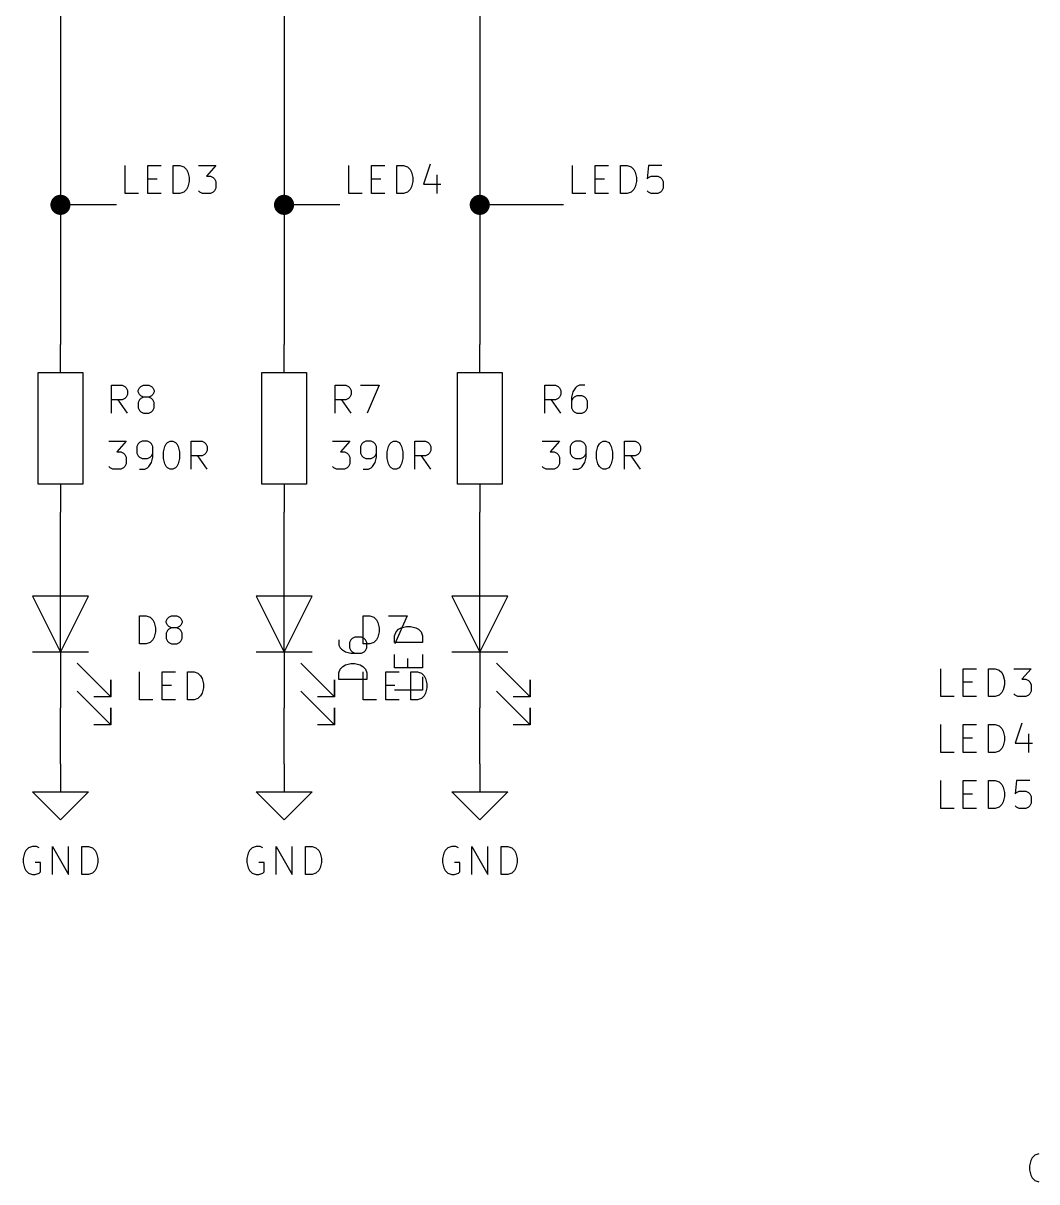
# Model space of a CAD drawing. Extents: x 0.4 to 11.3, y -7.9 to -0.4.
# Drawn here: x 5.883 to 7.696, y -4.698 to -2.625 of the extents above; entities that cross this region are included whole.
import ezdxf

# ---------------------------------------------------------------- set-up
doc = ezdxf.new("R2010")
doc.units = 0
doc.header["$MEASUREMENT"] = 0
for name, color, linetype in [('CYAN2', 4, 'CONTINUOUS'), ('GRAY1', 251, 'CONTINUOUS'), ('GREEN3', 91, 'CONTINUOUS'), ('RED2', 1, 'CONTINUOUS')]:
    doc.layers.add(name, color=color, linetype=linetype)

msp = doc.modelspace()

# ---------------------------------------------------------------- linework, layer by layer
at = {"layer": 'CYAN2', "linetype": 'CONTINUOUS'}
for p, q in [((6.0413, -3.3228), (6.0413, -3.2728)), ((6.0413, -3.2728), (6.0603, -3.2728)), ((6.0603, -3.2728), (6.0651, -3.2752)), ((6.0937, -3.2752), (6.0984, -3.2728)), ((6.0984, -3.2728), (6.1079, -3.2728)), ((6.1079, -3.2728), (6.1127, -3.2752)), ((6.4413, -3.3228), (6.4413, -3.2728)), ((6.4413, -3.2728), (6.4603, -3.2728)), ((6.4603, -3.2728), (6.4651, -3.2752)), ((6.4865, -3.2728), (6.5199, -3.2728)), ((6.5199, -3.2728), (6.4984, -3.3228)), ((6.8163, -3.3228), (6.8163, -3.2728)), ((6.8163, -3.2728), (6.8353, -3.2728)), ((6.8353, -3.2728), (6.8401, -3.2752)), ((6.8782, -3.2728), (6.8734, -3.2752)), ((6.8877, -3.2728), (6.8782, -3.2728)), ((6.0651, -3.2752), (6.0675, -3.2776)), ((6.0675, -3.2942), (6.0651, -3.2966)), ((6.0675, -3.2776), (6.0699, -3.2823)), ((6.0699, -3.2895), (6.0675, -3.2942)), ((6.0699, -3.2823), (6.0699, -3.2895)), ((6.0889, -3.2823), (6.0913, -3.2776)), ((6.0889, -3.2847), (6.0889, -3.2823)), ((6.0913, -3.2895), (6.0889, -3.2847)), ((6.0913, -3.2776), (6.0937, -3.2752)), ((6.0937, -3.2919), (6.0913, -3.2895)), ((6.0984, -3.2942), (6.0937, -3.2919)), ((6.0984, -3.2942), (6.0937, -3.2966)), ((6.1079, -3.2942), (6.0984, -3.2942)), ((6.1127, -3.2919), (6.1079, -3.2942)), ((6.1127, -3.2966), (6.1079, -3.2942)), ((6.1127, -3.2752), (6.1151, -3.2776)), ((6.1151, -3.2895), (6.1127, -3.2919)), ((6.1151, -3.2776), (6.1175, -3.2823)), ((6.1175, -3.2847), (6.1151, -3.2895)), ((6.1175, -3.2823), (6.1175, -3.2847)), ((6.4651, -3.2752), (6.4675, -3.2776)), ((6.4675, -3.2942), (6.4651, -3.2966)), ((6.4675, -3.2776), (6.4699, -3.2823)), ((6.4699, -3.2895), (6.4675, -3.2942)), ((6.4699, -3.2823), (6.4699, -3.2895)), ((6.8401, -3.2752), (6.8425, -3.2776)), ((6.8425, -3.2942), (6.8401, -3.2966)), ((6.8425, -3.2776), (6.8449, -3.2823)), ((6.8449, -3.2895), (6.8425, -3.2942)), ((6.8449, -3.2823), (6.8449, -3.2895)), ((6.8663, -3.2847), (6.8639, -3.2942)), ((6.8639, -3.2942), (6.8639, -3.3133)), ((6.871, -3.2776), (6.8663, -3.2847)), ((6.8687, -3.2942), (6.8663, -3.2966)), ((6.8734, -3.2919), (6.8687, -3.2942)), ((6.8734, -3.2752), (6.871, -3.2776)), ((6.8829, -3.2919), (6.8734, -3.2919)), ((6.8877, -3.2942), (6.8829, -3.2919)), ((6.8901, -3.2966), (6.8877, -3.2942)), ((6.0603, -3.299), (6.0413, -3.299)), ((6.0699, -3.3228), (6.0532, -3.299)), ((6.0651, -3.2966), (6.0603, -3.299)), ((6.0913, -3.299), (6.0889, -3.3038)), ((6.0889, -3.3038), (6.0889, -3.3133)), ((6.0889, -3.3133), (6.0913, -3.318)), ((6.0937, -3.2966), (6.0913, -3.299)), ((6.1151, -3.299), (6.1127, -3.2966)), ((6.1175, -3.3038), (6.1151, -3.299)), ((6.1151, -3.318), (6.1175, -3.3133)), ((6.1175, -3.3133), (6.1175, -3.3038)), ((6.4603, -3.299), (6.4413, -3.299)), ((6.4699, -3.3228), (6.4532, -3.299)), ((6.4651, -3.2966), (6.4603, -3.299)), ((6.8353, -3.299), (6.8163, -3.299)), ((6.8449, -3.3228), (6.8282, -3.299)), ((6.8401, -3.2966), (6.8353, -3.299)), ((6.8663, -3.2966), (6.8639, -3.3014)), ((6.8639, -3.3133), (6.8663, -3.318)), ((6.8925, -3.3014), (6.8901, -3.2966)), ((6.8901, -3.318), (6.8925, -3.3133)), ((6.8925, -3.3133), (6.8925, -3.3014)), ((6.0913, -3.318), (6.0937, -3.3204)), ((6.0937, -3.3204), (6.0984, -3.3228)), ((6.0984, -3.3228), (6.1079, -3.3228)), ((6.1079, -3.3228), (6.1127, -3.3204)), ((6.1127, -3.3204), (6.1151, -3.318)), ((6.8663, -3.318), (6.8687, -3.3204)), ((6.8687, -3.3204), (6.8734, -3.3228)), ((6.8734, -3.3228), (6.8829, -3.3228)), ((6.8829, -3.3228), (6.8877, -3.3204)), ((6.8877, -3.3204), (6.8901, -3.318)), ((6.0365, -3.3728), (6.0675, -3.3728)), ((6.0675, -3.3728), (6.0508, -3.3919)), ((6.0889, -3.3776), (6.0865, -3.3823)), ((6.0913, -3.3752), (6.0889, -3.3776)), ((6.096, -3.3728), (6.0913, -3.3752)), ((6.1056, -3.3728), (6.096, -3.3728)), ((6.1103, -3.3752), (6.1056, -3.3728)), ((6.1127, -3.3776), (6.1103, -3.3752)), ((6.1151, -3.3823), (6.1127, -3.3776)), ((6.1365, -3.3823), (6.1389, -3.3776)), ((6.1389, -3.3776), (6.1413, -3.3752)), ((6.1413, -3.3752), (6.146, -3.3728)), ((6.146, -3.3728), (6.1508, -3.3728)), ((6.1508, -3.3728), (6.1556, -3.3752)), ((6.1556, -3.3752), (6.1579, -3.3776)), ((6.1579, -3.3776), (6.1603, -3.3823)), ((6.1841, -3.4228), (6.1841, -3.3728)), ((6.1841, -3.3728), (6.2032, -3.3728)), ((6.2032, -3.3728), (6.2079, -3.3752)), ((6.2079, -3.3752), (6.2103, -3.3776)), ((6.2103, -3.3776), (6.2127, -3.3823)), ((6.4365, -3.3728), (6.4675, -3.3728)), ((6.4675, -3.3728), (6.4508, -3.3919)), ((6.4889, -3.3776), (6.4865, -3.3823)), ((6.4913, -3.3752), (6.4889, -3.3776)), ((6.496, -3.3728), (6.4913, -3.3752)), ((6.5056, -3.3728), (6.496, -3.3728)), ((6.5103, -3.3752), (6.5056, -3.3728)), ((6.5127, -3.3776), (6.5103, -3.3752)), ((6.5151, -3.3823), (6.5127, -3.3776)), ((6.5365, -3.3823), (6.5389, -3.3776)), ((6.5389, -3.3776), (6.5413, -3.3752)), ((6.5413, -3.3752), (6.546, -3.3728)), ((6.546, -3.3728), (6.5508, -3.3728)), ((6.5508, -3.3728), (6.5556, -3.3752)), ((6.5556, -3.3752), (6.5579, -3.3776)), ((6.5579, -3.3776), (6.5603, -3.3823)), ((6.5841, -3.4228), (6.5841, -3.3728)), ((6.5841, -3.3728), (6.6032, -3.3728)), ((6.6032, -3.3728), (6.6079, -3.3752)), ((6.6079, -3.3752), (6.6103, -3.3776)), ((6.6103, -3.3776), (6.6127, -3.3823)), ((6.8115, -3.3728), (6.8425, -3.3728)), ((6.8425, -3.3728), (6.8258, -3.3919)), ((6.8639, -3.3776), (6.8615, -3.3823)), ((6.8663, -3.3752), (6.8639, -3.3776)), ((6.871, -3.3728), (6.8663, -3.3752)), ((6.8806, -3.3728), (6.871, -3.3728)), ((6.8853, -3.3752), (6.8806, -3.3728)), ((6.8877, -3.3776), (6.8853, -3.3752)), ((6.8901, -3.3823), (6.8877, -3.3776)), ((6.9115, -3.3823), (6.9139, -3.3776)), ((6.9139, -3.3776), (6.9163, -3.3752)), ((6.9163, -3.3752), (6.921, -3.3728)), ((6.921, -3.3728), (6.9258, -3.3728)), ((6.9258, -3.3728), (6.9306, -3.3752)), ((6.9306, -3.3752), (6.9329, -3.3776)), ((6.9329, -3.3776), (6.9353, -3.3823)), ((6.9591, -3.4228), (6.9591, -3.3728)), ((6.9591, -3.3728), (6.9782, -3.3728)), ((6.9782, -3.3728), (6.9829, -3.3752)), ((6.9829, -3.3752), (6.9853, -3.3776)), ((6.9853, -3.3776), (6.9877, -3.3823)), ((6.0508, -3.3919), (6.0579, -3.3919)), ((6.0579, -3.3919), (6.0627, -3.3942)), ((6.0627, -3.3942), (6.0651, -3.3966)), ((6.0651, -3.3966), (6.0675, -3.4014)), ((6.0865, -3.3823), (6.0865, -3.3942)), ((6.0865, -3.3942), (6.0889, -3.399)), ((6.0889, -3.399), (6.0913, -3.4014)), ((6.1103, -3.4014), (6.1127, -3.399)), ((6.1127, -3.399), (6.1151, -3.3942)), ((6.1151, -3.4014), (6.1151, -3.3823)), ((6.1341, -3.3919), (6.1365, -3.3823)), ((6.1341, -3.4038), (6.1341, -3.3919)), ((6.1603, -3.3823), (6.1627, -3.3919)), ((6.1627, -3.3919), (6.1627, -3.4038)), ((6.2032, -3.399), (6.1841, -3.399)), ((6.2127, -3.4228), (6.196, -3.399)), ((6.2079, -3.3966), (6.2032, -3.399)), ((6.2103, -3.3942), (6.2079, -3.3966)), ((6.2127, -3.3895), (6.2103, -3.3942)), ((6.2127, -3.3823), (6.2127, -3.3895)), ((6.4508, -3.3919), (6.4579, -3.3919)), ((6.4579, -3.3919), (6.4627, -3.3942)), ((6.4627, -3.3942), (6.4651, -3.3966)), ((6.4651, -3.3966), (6.4675, -3.4014)), ((6.4865, -3.3823), (6.4865, -3.3942)), ((6.4865, -3.3942), (6.4889, -3.399)), ((6.4889, -3.399), (6.4913, -3.4014)), ((6.5103, -3.4014), (6.5127, -3.399)), ((6.5127, -3.399), (6.5151, -3.3942)), ((6.5151, -3.4014), (6.5151, -3.3823)), ((6.5341, -3.3919), (6.5365, -3.3823)), ((6.5341, -3.4038), (6.5341, -3.3919)), ((6.5603, -3.3823), (6.5627, -3.3919)), ((6.5627, -3.3919), (6.5627, -3.4038)), ((6.6032, -3.399), (6.5841, -3.399)), ((6.6127, -3.4228), (6.596, -3.399)), ((6.6079, -3.3966), (6.6032, -3.399)), ((6.6103, -3.3942), (6.6079, -3.3966)), ((6.6127, -3.3895), (6.6103, -3.3942)), ((6.6127, -3.3823), (6.6127, -3.3895)), ((6.8258, -3.3919), (6.8329, -3.3919)), ((6.8329, -3.3919), (6.8377, -3.3942)), ((6.8377, -3.3942), (6.8401, -3.3966)), ((6.8401, -3.3966), (6.8425, -3.4014)), ((6.8615, -3.3823), (6.8615, -3.3942)), ((6.8615, -3.3942), (6.8639, -3.399)), ((6.8639, -3.399), (6.8663, -3.4014)), ((6.8853, -3.4014), (6.8877, -3.399)), ((6.8877, -3.399), (6.8901, -3.3942)), ((6.8901, -3.4014), (6.8901, -3.3823)), ((6.9091, -3.3919), (6.9115, -3.3823)), ((6.9091, -3.4038), (6.9091, -3.3919)), ((6.9353, -3.3823), (6.9377, -3.3919)), ((6.9377, -3.3919), (6.9377, -3.4038)), ((6.9782, -3.399), (6.9591, -3.399)), ((6.9877, -3.4228), (6.971, -3.399)), ((6.9829, -3.3966), (6.9782, -3.399)), ((6.9853, -3.3942), (6.9829, -3.3966)), ((6.9877, -3.3895), (6.9853, -3.3942)), ((6.9877, -3.3823), (6.9877, -3.3895)), ((6.0389, -3.4204), (6.0365, -3.418)), ((6.0651, -3.418), (6.0627, -3.4204)), ((6.0675, -3.4133), (6.0651, -3.418)), ((6.0675, -3.4014), (6.0675, -3.4133)), ((6.0913, -3.4014), (6.096, -3.4038)), ((6.096, -3.4038), (6.1056, -3.4038)), ((6.1056, -3.4038), (6.1103, -3.4014)), ((6.1056, -3.4204), (6.1079, -3.418)), ((6.1079, -3.418), (6.1127, -3.4109)), ((6.1127, -3.4109), (6.1151, -3.4014)), ((6.1365, -3.4133), (6.1341, -3.4038)), ((6.1389, -3.418), (6.1365, -3.4133)), ((6.1413, -3.4204), (6.1389, -3.418)), ((6.1579, -3.418), (6.1556, -3.4204)), ((6.1603, -3.4133), (6.1579, -3.418)), ((6.1627, -3.4038), (6.1603, -3.4133)), ((6.4389, -3.4204), (6.4365, -3.418)), ((6.4651, -3.418), (6.4627, -3.4204)), ((6.4675, -3.4133), (6.4651, -3.418)), ((6.4675, -3.4014), (6.4675, -3.4133)), ((6.4913, -3.4014), (6.496, -3.4038)), ((6.496, -3.4038), (6.5056, -3.4038)), ((6.5056, -3.4038), (6.5103, -3.4014)), ((6.5056, -3.4204), (6.5079, -3.418)), ((6.5079, -3.418), (6.5127, -3.4109)), ((6.5127, -3.4109), (6.5151, -3.4014)), ((6.5365, -3.4133), (6.5341, -3.4038)), ((6.5389, -3.418), (6.5365, -3.4133)), ((6.5413, -3.4204), (6.5389, -3.418)), ((6.5579, -3.418), (6.5556, -3.4204)), ((6.5603, -3.4133), (6.5579, -3.418)), ((6.5627, -3.4038), (6.5603, -3.4133)), ((6.8139, -3.4204), (6.8115, -3.418)), ((6.8401, -3.418), (6.8377, -3.4204)), ((6.8425, -3.4133), (6.8401, -3.418)), ((6.8425, -3.4014), (6.8425, -3.4133)), ((6.8663, -3.4014), (6.871, -3.4038)), ((6.871, -3.4038), (6.8806, -3.4038)), ((6.8806, -3.4038), (6.8853, -3.4014)), ((6.8806, -3.4204), (6.8829, -3.418)), ((6.8829, -3.418), (6.8877, -3.4109)), ((6.8877, -3.4109), (6.8901, -3.4014)), ((6.9115, -3.4133), (6.9091, -3.4038)), ((6.9139, -3.418), (6.9115, -3.4133)), ((6.9163, -3.4204), (6.9139, -3.418)), ((6.9329, -3.418), (6.9306, -3.4204)), ((6.9353, -3.4133), (6.9329, -3.418)), ((6.9377, -3.4038), (6.9353, -3.4133)), ((6.0437, -3.4228), (6.0389, -3.4204)), ((6.0579, -3.4228), (6.0437, -3.4228)), ((6.0627, -3.4204), (6.0579, -3.4228)), ((6.0913, -3.4228), (6.1008, -3.4228)), ((6.1008, -3.4228), (6.1056, -3.4204)), ((6.146, -3.4228), (6.1413, -3.4204)), ((6.1508, -3.4228), (6.146, -3.4228)), ((6.1556, -3.4204), (6.1508, -3.4228)), ((6.4437, -3.4228), (6.4389, -3.4204)), ((6.4579, -3.4228), (6.4437, -3.4228)), ((6.4627, -3.4204), (6.4579, -3.4228)), ((6.4913, -3.4228), (6.5008, -3.4228)), ((6.5008, -3.4228), (6.5056, -3.4204)), ((6.546, -3.4228), (6.5413, -3.4204)), ((6.5508, -3.4228), (6.546, -3.4228)), ((6.5556, -3.4204), (6.5508, -3.4228)), ((6.8187, -3.4228), (6.8139, -3.4204)), ((6.8329, -3.4228), (6.8187, -3.4228)), ((6.8377, -3.4204), (6.8329, -3.4228)), ((6.8663, -3.4228), (6.8758, -3.4228)), ((6.8758, -3.4228), (6.8806, -3.4204)), ((6.921, -3.4228), (6.9163, -3.4204)), ((6.9258, -3.4228), (6.921, -3.4228)), ((6.9306, -3.4204), (6.9258, -3.4228)), ((6.0913, -3.7353), (6.0913, -3.6853)), ((6.0913, -3.6853), (6.1032, -3.6853)), ((6.1032, -3.6853), (6.1103, -3.6877)), ((6.1103, -3.6877), (6.1151, -3.6924)), ((6.1413, -3.6901), (6.1437, -3.6877)), ((6.1437, -3.6877), (6.1484, -3.6853)), ((6.1484, -3.6853), (6.1579, -3.6853)), ((6.1579, -3.6853), (6.1627, -3.6877)), ((6.1627, -3.6877), (6.1651, -3.6901)), ((6.4913, -3.7353), (6.4913, -3.6853)), ((6.4913, -3.6853), (6.5032, -3.6853)), ((6.4913, -3.7353), (6.4913, -3.6853)), ((6.4913, -3.6853), (6.5032, -3.6853)), ((6.5032, -3.6853), (6.5103, -3.6877)), ((6.5032, -3.6853), (6.5103, -3.6877)), ((6.5103, -3.6877), (6.5151, -3.6924)), ((6.5103, -3.6877), (6.5151, -3.6924)), ((6.5365, -3.6853), (6.5699, -3.6853)), ((6.5365, -3.6853), (6.5699, -3.6853)), ((6.5699, -3.6853), (6.5484, -3.7353)), ((6.5699, -3.6853), (6.5484, -3.7353)), ((6.1151, -3.6924), (6.1175, -3.6972)), ((6.1175, -3.6972), (6.1199, -3.7067)), ((6.1199, -3.7067), (6.1199, -3.7139)), ((6.1389, -3.6948), (6.1413, -3.6901)), ((6.1389, -3.6972), (6.1389, -3.6948)), ((6.1413, -3.702), (6.1389, -3.6972)), ((6.1437, -3.7043), (6.1413, -3.702)), ((6.1437, -3.7091), (6.1413, -3.7115)), ((6.1484, -3.7067), (6.1437, -3.7043)), ((6.1484, -3.7067), (6.1437, -3.7091)), ((6.1579, -3.7067), (6.1484, -3.7067)), ((6.1627, -3.7043), (6.1579, -3.7067)), ((6.1627, -3.7091), (6.1579, -3.7067)), ((6.1651, -3.702), (6.1627, -3.7043)), ((6.1651, -3.7115), (6.1627, -3.7091)), ((6.1651, -3.6901), (6.1675, -3.6948)), ((6.1675, -3.6972), (6.1651, -3.702)), ((6.1675, -3.6948), (6.1675, -3.6972)), ((6.5151, -3.6924), (6.5175, -3.6972)), ((6.5151, -3.6924), (6.5175, -3.6972)), ((6.5175, -3.6972), (6.5199, -3.7067)), ((6.5175, -3.6972), (6.5199, -3.7067)), ((6.5199, -3.7067), (6.5199, -3.7139)), ((6.5199, -3.7067), (6.5199, -3.7139)), ((6.5502, -3.7137), (6.5549, -3.7089)), ((6.5502, -3.7137), (6.5549, -3.7089)), ((6.5549, -3.7089), (6.5597, -3.7065)), ((6.5549, -3.7089), (6.5597, -3.7065)), ((6.5597, -3.7065), (6.5692, -3.7042)), ((6.5597, -3.7065), (6.5692, -3.7042)), ((6.5692, -3.7042), (6.5764, -3.7042)), ((6.5692, -3.7042), (6.5764, -3.7042)), ((6.5764, -3.7042), (6.5859, -3.7065)), ((6.5764, -3.7042), (6.5859, -3.7065)), ((6.5859, -3.7065), (6.5907, -3.7089)), ((6.5859, -3.7065), (6.5907, -3.7089)), ((6.5907, -3.7089), (6.5954, -3.7137)), ((6.5907, -3.7089), (6.5954, -3.7137)), ((6.1151, -3.7282), (6.1103, -3.7329)), ((6.1175, -3.7234), (6.1151, -3.7282)), ((6.1199, -3.7139), (6.1175, -3.7234)), ((6.1413, -3.7115), (6.1389, -3.7163)), ((6.1389, -3.7163), (6.1389, -3.7258)), ((6.1389, -3.7258), (6.1413, -3.7305)), ((6.1413, -3.7305), (6.1437, -3.7329)), ((6.1627, -3.7329), (6.1651, -3.7305)), ((6.1675, -3.7163), (6.1651, -3.7115)), ((6.1651, -3.7305), (6.1675, -3.7258)), ((6.1675, -3.7258), (6.1675, -3.7163)), ((6.4478, -3.728), (6.4478, -3.7375)), ((6.4478, -3.728), (6.4478, -3.7375)), ((6.4692, -3.728), (6.4669, -3.7327)), ((6.4692, -3.728), (6.4669, -3.7327)), ((6.4716, -3.7256), (6.4692, -3.728)), ((6.4716, -3.7256), (6.4692, -3.728)), ((6.4764, -3.7232), (6.4716, -3.7256)), ((6.4764, -3.7232), (6.4716, -3.7256)), ((6.4883, -3.7232), (6.4764, -3.7232)), ((6.4883, -3.7232), (6.4764, -3.7232)), ((6.493, -3.7256), (6.4883, -3.7232)), ((6.493, -3.7256), (6.4883, -3.7232)), ((6.4954, -3.728), (6.493, -3.7256)), ((6.4954, -3.728), (6.493, -3.7256)), ((6.4978, -3.7327), (6.4954, -3.728)), ((6.4978, -3.7327), (6.4954, -3.728)), ((6.5151, -3.7282), (6.5103, -3.7329)), ((6.5151, -3.7282), (6.5103, -3.7329)), ((6.5175, -3.7234), (6.5151, -3.7282)), ((6.5175, -3.7234), (6.5151, -3.7282)), ((6.5199, -3.7139), (6.5175, -3.7234)), ((6.5199, -3.7139), (6.5175, -3.7234)), ((6.5478, -3.7208), (6.5502, -3.7137)), ((6.5478, -3.7208), (6.5502, -3.7137)), ((6.5478, -3.7327), (6.5478, -3.7208)), ((6.5478, -3.7327), (6.5478, -3.7208)), ((6.5954, -3.7137), (6.5978, -3.7208)), ((6.5954, -3.7137), (6.5978, -3.7208)), ((6.5978, -3.7208), (6.5978, -3.7327)), ((6.5978, -3.7208), (6.5978, -3.7327)), ((6.1032, -3.7353), (6.0913, -3.7353)), ((6.1103, -3.7329), (6.1032, -3.7353)), ((6.1437, -3.7329), (6.1484, -3.7353)), ((6.1484, -3.7353), (6.1579, -3.7353)), ((6.1579, -3.7353), (6.1627, -3.7329)), ((6.4478, -3.7375), (6.4502, -3.7423)), ((6.4478, -3.7375), (6.4502, -3.7423)), ((6.4502, -3.7423), (6.4526, -3.7446)), ((6.4502, -3.7423), (6.4526, -3.7446)), ((6.4526, -3.7446), (6.4597, -3.7494)), ((6.4526, -3.7446), (6.4597, -3.7494)), ((6.4597, -3.7494), (6.4692, -3.7518)), ((6.4597, -3.7494), (6.4692, -3.7518)), ((6.4669, -3.7327), (6.4669, -3.7423)), ((6.4669, -3.7327), (6.4669, -3.7423)), ((6.4669, -3.7423), (6.4692, -3.747)), ((6.4669, -3.7423), (6.4692, -3.747)), ((6.4692, -3.747), (6.4716, -3.7494)), ((6.4692, -3.747), (6.4716, -3.7494)), ((6.4716, -3.7494), (6.4764, -3.7518)), ((6.4716, -3.7494), (6.4764, -3.7518)), ((6.4883, -3.7518), (6.493, -3.7494)), ((6.4883, -3.7518), (6.493, -3.7494)), ((6.5032, -3.7353), (6.4913, -3.7353)), ((6.5032, -3.7353), (6.4913, -3.7353)), ((6.493, -3.7494), (6.4954, -3.747)), ((6.493, -3.7494), (6.4954, -3.747)), ((6.4954, -3.747), (6.4978, -3.7423)), ((6.4954, -3.747), (6.4978, -3.7423)), ((6.4978, -3.7423), (6.4978, -3.7327)), ((6.4978, -3.7423), (6.4978, -3.7327)), ((6.5103, -3.7329), (6.5032, -3.7353)), ((6.5103, -3.7329), (6.5032, -3.7353)), ((6.5978, -3.7327), (6.5478, -3.7327)), ((6.5978, -3.7327), (6.5478, -3.7327)), ((6.4597, -3.7732), (6.4692, -3.7708)), ((6.4597, -3.7732), (6.4692, -3.7708)), ((6.4692, -3.7518), (6.4883, -3.7518)), ((6.4692, -3.7518), (6.4883, -3.7518)), ((6.4692, -3.7708), (6.4764, -3.7708)), ((6.4692, -3.7708), (6.4764, -3.7708)), ((6.4764, -3.7708), (6.4859, -3.7732)), ((6.4764, -3.7708), (6.4859, -3.7732)), ((6.5478, -3.778), (6.5478, -3.7542)), ((6.5478, -3.778), (6.5478, -3.7542)), ((6.5716, -3.778), (6.5716, -3.7613)), ((6.5716, -3.778), (6.5716, -3.7613)), ((6.5978, -3.7542), (6.5978, -3.778)), ((6.5978, -3.7542), (6.5978, -3.778)), ((6.0913, -3.8353), (6.0913, -3.7853)), ((6.1318, -3.8353), (6.1318, -3.7853)), ((6.1318, -3.7853), (6.1556, -3.7853)), ((6.177, -3.8353), (6.177, -3.7853)), ((6.177, -3.7853), (6.1889, -3.7853)), ((6.1889, -3.7853), (6.196, -3.7877)), ((6.196, -3.7877), (6.2008, -3.7924)), ((6.2008, -3.7924), (6.2032, -3.7972)), ((6.4478, -3.7875), (6.4502, -3.7804)), ((6.4478, -3.7875), (6.4502, -3.7804)), ((6.4478, -3.7994), (6.4478, -3.7875)), ((6.4478, -3.7994), (6.4478, -3.7875)), ((6.4502, -3.7804), (6.4549, -3.7756)), ((6.4502, -3.7804), (6.4549, -3.7756)), ((6.4549, -3.7756), (6.4597, -3.7732)), ((6.4549, -3.7756), (6.4597, -3.7732)), ((6.4859, -3.7732), (6.4907, -3.7756)), ((6.4859, -3.7732), (6.4907, -3.7756)), ((6.4907, -3.7756), (6.4954, -3.7804)), ((6.4907, -3.7756), (6.4954, -3.7804)), ((6.4913, -3.8353), (6.4913, -3.7853)), ((6.4913, -3.8353), (6.4913, -3.7853)), ((6.4954, -3.7804), (6.4978, -3.7875)), ((6.4954, -3.7804), (6.4978, -3.7875)), ((6.4978, -3.7875), (6.4978, -3.7994)), ((6.4978, -3.7875), (6.4978, -3.7994)), ((6.5318, -3.8353), (6.5318, -3.7853)), ((6.5318, -3.7853), (6.5556, -3.7853)), ((6.5318, -3.8353), (6.5318, -3.7853)), ((6.5318, -3.7853), (6.5556, -3.7853)), ((6.5978, -3.778), (6.5478, -3.778)), ((6.5978, -3.778), (6.5478, -3.778)), ((6.577, -3.8353), (6.577, -3.7853)), ((6.577, -3.7853), (6.5889, -3.7853)), ((6.577, -3.8353), (6.577, -3.7853)), ((6.577, -3.7853), (6.5889, -3.7853)), ((6.5889, -3.7853), (6.596, -3.7877)), ((6.5889, -3.7853), (6.596, -3.7877)), ((6.596, -3.7877), (6.6008, -3.7924)), ((6.596, -3.7877), (6.6008, -3.7924)), ((6.6008, -3.7924), (6.6032, -3.7972)), ((6.6008, -3.7924), (6.6032, -3.7972)), ((6.1318, -3.8091), (6.1484, -3.8091)), ((6.2032, -3.7972), (6.2056, -3.8067)), ((6.2056, -3.8139), (6.2032, -3.8234)), ((6.2056, -3.8067), (6.2056, -3.8139)), ((6.4978, -3.7994), (6.4478, -3.7994)), ((6.4978, -3.7994), (6.4478, -3.7994)), ((6.5318, -3.8091), (6.5484, -3.8091)), ((6.5318, -3.8091), (6.5484, -3.8091)), ((6.5978, -3.7946), (6.5978, -3.8184)), ((6.5978, -3.7946), (6.5978, -3.8184)), ((6.6032, -3.7972), (6.6056, -3.8067)), ((6.6032, -3.7972), (6.6056, -3.8067)), ((6.6056, -3.8139), (6.6032, -3.8234)), ((6.6056, -3.8139), (6.6032, -3.8234)), ((6.6056, -3.8067), (6.6056, -3.8139)), ((6.6056, -3.8067), (6.6056, -3.8139)), ((6.196, -3.8329), (6.1889, -3.8353)), ((6.2008, -3.8282), (6.196, -3.8329)), ((6.2032, -3.8234), (6.2008, -3.8282)), ((6.5978, -3.8184), (6.5478, -3.8184)), ((6.5978, -3.8184), (6.5478, -3.8184)), ((6.596, -3.8329), (6.5889, -3.8353)), ((6.596, -3.8329), (6.5889, -3.8353)), ((6.6008, -3.8282), (6.596, -3.8329)), ((6.6008, -3.8282), (6.596, -3.8329)), ((6.6032, -3.8234), (6.6008, -3.8282)), ((6.6032, -3.8234), (6.6008, -3.8282)), ((6.1151, -3.8353), (6.0913, -3.8353)), ((6.1556, -3.8353), (6.1318, -3.8353)), ((6.1889, -3.8353), (6.177, -3.8353)), ((6.5151, -3.8353), (6.4913, -3.8353)), ((6.5151, -3.8353), (6.4913, -3.8353)), ((6.5556, -3.8353), (6.5318, -3.8353)), ((6.5556, -3.8353), (6.5318, -3.8353)), ((6.5889, -3.8353), (6.577, -3.8353)), ((6.5889, -3.8353), (6.577, -3.8353)), ((5.8929, -4.1002), (5.8881, -4.1049)), ((5.9, -4.0978), (5.8929, -4.1002)), ((5.9071, -4.0978), (5.9, -4.0978)), ((5.9119, -4.1002), (5.9071, -4.0978)), ((5.9357, -4.1478), (5.9357, -4.0978)), ((5.9357, -4.0978), (5.9643, -4.1478)), ((5.9643, -4.1478), (5.9643, -4.0978)), ((5.9881, -4.1478), (5.9881, -4.0978)), ((5.9881, -4.0978), (6, -4.0978)), ((6, -4.0978), (6.0071, -4.1002)), ((6.0071, -4.1002), (6.0119, -4.1049)), ((6.2929, -4.1002), (6.2881, -4.1049)), ((6.3, -4.0978), (6.2929, -4.1002)), ((6.3071, -4.0978), (6.3, -4.0978)), ((6.3119, -4.1002), (6.3071, -4.0978)), ((6.3357, -4.1478), (6.3357, -4.0978)), ((6.3357, -4.0978), (6.3643, -4.1478)), ((6.3643, -4.1478), (6.3643, -4.0978)), ((6.3881, -4.1478), (6.3881, -4.0978)), ((6.3881, -4.0978), (6.4, -4.0978)), ((6.4, -4.0978), (6.4071, -4.1002)), ((6.4071, -4.1002), (6.4119, -4.1049)), ((6.6429, -4.1002), (6.6381, -4.1049)), ((6.65, -4.0978), (6.6429, -4.1002)), ((6.6571, -4.0978), (6.65, -4.0978)), ((6.6619, -4.1002), (6.6571, -4.0978)), ((6.6857, -4.1478), (6.6857, -4.0978)), ((6.6857, -4.0978), (6.7143, -4.1478)), ((6.7143, -4.1478), (6.7143, -4.0978)), ((6.7381, -4.1478), (6.7381, -4.0978)), ((6.7381, -4.0978), (6.75, -4.0978)), ((6.75, -4.0978), (6.7571, -4.1002)), ((6.7571, -4.1002), (6.7619, -4.1049)), ((5.8857, -4.1097), (5.8833, -4.1192)), ((5.8833, -4.1192), (5.8833, -4.1264)), ((5.8881, -4.1049), (5.8857, -4.1097)), ((6.0119, -4.1049), (6.0143, -4.1097)), ((6.0143, -4.1097), (6.0167, -4.1192)), ((6.0167, -4.1192), (6.0167, -4.1264)), ((6.2857, -4.1097), (6.2833, -4.1192)), ((6.2833, -4.1192), (6.2833, -4.1264)), ((6.2881, -4.1049), (6.2857, -4.1097)), ((6.4119, -4.1049), (6.4143, -4.1097)), ((6.4143, -4.1097), (6.4167, -4.1192)), ((6.4167, -4.1192), (6.4167, -4.1264)), ((6.6357, -4.1097), (6.6333, -4.1192)), ((6.6333, -4.1192), (6.6333, -4.1264)), ((6.6381, -4.1049), (6.6357, -4.1097)), ((6.7619, -4.1049), (6.7643, -4.1097)), ((6.7643, -4.1097), (6.7667, -4.1192)), ((6.7667, -4.1192), (6.7667, -4.1264)), ((5.8833, -4.1264), (5.8857, -4.1359)), ((5.8857, -4.1359), (5.8881, -4.1407)), ((5.8881, -4.1407), (5.8929, -4.1454)), ((5.8929, -4.1454), (5.9, -4.1478)), ((5.9143, -4.1264), (5.9048, -4.1264)), ((5.9048, -4.1478), (5.9119, -4.1454)), ((5.9119, -4.1454), (5.9143, -4.143)), ((5.9143, -4.143), (5.9143, -4.1264)), ((6.0071, -4.1454), (6, -4.1478)), ((6.0119, -4.1407), (6.0071, -4.1454)), ((6.0143, -4.1359), (6.0119, -4.1407)), ((6.0167, -4.1264), (6.0143, -4.1359)), ((6.2833, -4.1264), (6.2857, -4.1359)), ((6.2857, -4.1359), (6.2881, -4.1407)), ((6.2881, -4.1407), (6.2929, -4.1454)), ((6.2929, -4.1454), (6.3, -4.1478)), ((6.3143, -4.1264), (6.3048, -4.1264)), ((6.3048, -4.1478), (6.3119, -4.1454)), ((6.3119, -4.1454), (6.3143, -4.143)), ((6.3143, -4.143), (6.3143, -4.1264)), ((6.4071, -4.1454), (6.4, -4.1478)), ((6.4119, -4.1407), (6.4071, -4.1454)), ((6.4143, -4.1359), (6.4119, -4.1407)), ((6.4167, -4.1264), (6.4143, -4.1359)), ((6.6333, -4.1264), (6.6357, -4.1359)), ((6.6357, -4.1359), (6.6381, -4.1407)), ((6.6381, -4.1407), (6.6429, -4.1454)), ((6.6429, -4.1454), (6.65, -4.1478)), ((6.6643, -4.1264), (6.6548, -4.1264)), ((6.6548, -4.1478), (6.6619, -4.1454)), ((6.6619, -4.1454), (6.6643, -4.143)), ((6.6643, -4.143), (6.6643, -4.1264)), ((6.7571, -4.1454), (6.75, -4.1478)), ((6.7619, -4.1407), (6.7571, -4.1454)), ((6.7643, -4.1359), (6.7619, -4.1407)), ((6.7667, -4.1264), (6.7643, -4.1359)), ((5.9, -4.1478), (5.9048, -4.1478)), ((6, -4.1478), (5.9881, -4.1478)), ((6.3, -4.1478), (6.3048, -4.1478)), ((6.4, -4.1478), (6.3881, -4.1478)), ((6.65, -4.1478), (6.6548, -4.1478)), ((6.75, -4.1478), (6.7381, -4.1478)), ((7.6857, -4.6597), (7.6833, -4.6692)), ((7.6881, -4.6549), (7.6857, -4.6597)), ((7.6929, -4.6502), (7.6881, -4.6549)), ((7.7, -4.6478), (7.6929, -4.6502)), ((7.6833, -4.6692), (7.6833, -4.6764)), ((7.6833, -4.6764), (7.6857, -4.6859)), ((7.6857, -4.6859), (7.6881, -4.6907)), ((7.6881, -4.6907), (7.6929, -4.6954)), ((7.6929, -4.6954), (7.7, -4.6978))]:
    msp.add_line(p, q, dxfattribs=at)
at = {"layer": 'GRAY1', "linetype": 'CONTINUOUS'}
for p, q in [((6.066, -2.9298), (6.066, -2.8798)), ((6.1065, -2.9298), (6.1065, -2.8798)), ((6.1065, -2.8798), (6.1303, -2.8798)), ((6.1517, -2.9298), (6.1517, -2.8798)), ((6.1517, -2.8798), (6.1636, -2.8798)), ((6.1636, -2.8798), (6.1708, -2.8822)), ((6.197, -2.8798), (6.2279, -2.8798)), ((6.2279, -2.8798), (6.2112, -2.8988)), ((6.466, -2.9298), (6.466, -2.8798)), ((6.5065, -2.9298), (6.5065, -2.8798)), ((6.5065, -2.8798), (6.5303, -2.8798)), ((6.5517, -2.9298), (6.5517, -2.8798)), ((6.5517, -2.8798), (6.5636, -2.8798)), ((6.5636, -2.8798), (6.5708, -2.8822)), ((6.6112, -2.8774), (6.5993, -2.9131)), ((6.866, -2.9298), (6.866, -2.8798)), ((6.9065, -2.9298), (6.9065, -2.8798)), ((6.9065, -2.8798), (6.9303, -2.8798)), ((6.9517, -2.9298), (6.9517, -2.8798)), ((6.9517, -2.8798), (6.9636, -2.8798)), ((6.9636, -2.8798), (6.9708, -2.8822)), ((7.0017, -2.8798), (6.9993, -2.9036)), ((7.0255, -2.8798), (7.0017, -2.8798)), ((6.1708, -2.8822), (6.1755, -2.8869)), ((6.1755, -2.8869), (6.1779, -2.8917)), ((6.1779, -2.8917), (6.1803, -2.9012)), ((6.1803, -2.9012), (6.1803, -2.9084)), ((6.2112, -2.8988), (6.2184, -2.8988)), ((6.2184, -2.8988), (6.2232, -2.9012)), ((6.2232, -2.9012), (6.2255, -2.9036)), ((6.5708, -2.8822), (6.5755, -2.8869)), ((6.5755, -2.8869), (6.5779, -2.8917)), ((6.5779, -2.8917), (6.5803, -2.9012)), ((6.5803, -2.9012), (6.5803, -2.9084)), ((6.6232, -2.8965), (6.6232, -2.9298)), ((6.9708, -2.8822), (6.9755, -2.8869)), ((6.9755, -2.8869), (6.9779, -2.8917)), ((6.9779, -2.8917), (6.9803, -2.9012)), ((6.9803, -2.9012), (6.9803, -2.9084)), ((6.9993, -2.9036), (7.0017, -2.9012)), ((7.0017, -2.9012), (7.0065, -2.8988)), ((7.0065, -2.8988), (7.0184, -2.8988)), ((7.0184, -2.8988), (7.0232, -2.9012)), ((7.0232, -2.9012), (7.0255, -2.9036)), ((6.1065, -2.9036), (6.1232, -2.9036)), ((6.1779, -2.9179), (6.1755, -2.9227)), ((6.1803, -2.9084), (6.1779, -2.9179)), ((6.2255, -2.9036), (6.2279, -2.9084)), ((6.2279, -2.9203), (6.2255, -2.925)), ((6.2279, -2.9084), (6.2279, -2.9203)), ((6.5065, -2.9036), (6.5232, -2.9036)), ((6.5779, -2.9179), (6.5755, -2.9227)), ((6.5803, -2.9084), (6.5779, -2.9179)), ((6.5993, -2.9131), (6.6303, -2.9131)), ((6.9065, -2.9036), (6.9232, -2.9036)), ((6.9779, -2.9179), (6.9755, -2.9227)), ((6.9803, -2.9084), (6.9779, -2.9179)), ((7.0255, -2.9036), (7.0279, -2.9084)), ((7.0279, -2.9203), (7.0255, -2.925)), ((7.0279, -2.9084), (7.0279, -2.9203)), ((6.0898, -2.9298), (6.066, -2.9298)), ((6.1303, -2.9298), (6.1065, -2.9298)), ((6.1636, -2.9298), (6.1517, -2.9298)), ((6.1708, -2.9274), (6.1636, -2.9298)), ((6.1755, -2.9227), (6.1708, -2.9274)), ((6.1993, -2.9274), (6.197, -2.925)), ((6.2041, -2.9298), (6.1993, -2.9274)), ((6.2184, -2.9298), (6.2041, -2.9298)), ((6.2232, -2.9274), (6.2184, -2.9298)), ((6.2255, -2.925), (6.2232, -2.9274)), ((6.4898, -2.9298), (6.466, -2.9298)), ((6.5303, -2.9298), (6.5065, -2.9298)), ((6.5636, -2.9298), (6.5517, -2.9298)), ((6.5708, -2.9274), (6.5636, -2.9298)), ((6.5755, -2.9227), (6.5708, -2.9274)), ((6.8898, -2.9298), (6.866, -2.9298)), ((6.9303, -2.9298), (6.9065, -2.9298)), ((6.9636, -2.9298), (6.9517, -2.9298)), ((6.9708, -2.9274), (6.9636, -2.9298)), ((6.9755, -2.9227), (6.9708, -2.9274)), ((7.0017, -2.9274), (6.9993, -2.925)), ((7.0065, -2.9298), (7.0017, -2.9274)), ((7.0184, -2.9298), (7.0065, -2.9298)), ((7.0232, -2.9274), (7.0184, -2.9298)), ((7.0255, -2.925), (7.0232, -2.9274)), ((7.5245, -3.8298), (7.5245, -3.7798)), ((7.5649, -3.8298), (7.5649, -3.7798)), ((7.5649, -3.7798), (7.5887, -3.7798)), ((7.6102, -3.8298), (7.6102, -3.7798)), ((7.6102, -3.7798), (7.6221, -3.7798)), ((7.6221, -3.7798), (7.6292, -3.7822)), ((7.6292, -3.7822), (7.634, -3.7869)), ((7.634, -3.7869), (7.6364, -3.7917)), ((7.6364, -3.7917), (7.6387, -3.8012)), ((7.6554, -3.7798), (7.6864, -3.7798)), ((7.6864, -3.7798), (7.6697, -3.7988)), ((7.5649, -3.8036), (7.5816, -3.8036)), ((7.6387, -3.8084), (7.6364, -3.8179)), ((7.6387, -3.8012), (7.6387, -3.8084)), ((7.6697, -3.7988), (7.6768, -3.7988)), ((7.6768, -3.7988), (7.6816, -3.8012)), ((7.6816, -3.8012), (7.684, -3.8036)), ((7.684, -3.8036), (7.6864, -3.8084)), ((7.6864, -3.8084), (7.6864, -3.8203)), ((7.5483, -3.8298), (7.5245, -3.8298)), ((7.5887, -3.8298), (7.5649, -3.8298)), ((7.6221, -3.8298), (7.6102, -3.8298)), ((7.6292, -3.8274), (7.6221, -3.8298)), ((7.634, -3.8227), (7.6292, -3.8274)), ((7.6364, -3.8179), (7.634, -3.8227)), ((7.6578, -3.8274), (7.6554, -3.825)), ((7.6626, -3.8298), (7.6578, -3.8274)), ((7.6768, -3.8298), (7.6626, -3.8298)), ((7.6816, -3.8274), (7.6768, -3.8298)), ((7.684, -3.825), (7.6816, -3.8274)), ((7.6864, -3.8203), (7.684, -3.825)), ((7.5245, -3.9298), (7.5245, -3.8798)), ((7.5649, -3.9298), (7.5649, -3.8798)), ((7.5649, -3.8798), (7.5887, -3.8798)), ((7.6102, -3.9298), (7.6102, -3.8798)), ((7.6102, -3.8798), (7.6221, -3.8798)), ((7.6221, -3.8798), (7.6292, -3.8822)), ((7.6292, -3.8822), (7.634, -3.8869)), ((7.634, -3.8869), (7.6364, -3.8917)), ((7.6364, -3.8917), (7.6387, -3.9012)), ((7.6697, -3.8774), (7.6578, -3.9131)), ((7.6816, -3.8965), (7.6816, -3.9298)), ((7.5649, -3.9036), (7.5816, -3.9036)), ((7.6387, -3.9084), (7.6364, -3.9179)), ((7.6387, -3.9012), (7.6387, -3.9084)), ((7.6578, -3.9131), (7.6887, -3.9131)), ((7.5483, -3.9298), (7.5245, -3.9298)), ((7.5887, -3.9298), (7.5649, -3.9298)), ((7.6221, -3.9298), (7.6102, -3.9298)), ((7.6292, -3.9274), (7.6221, -3.9298)), ((7.634, -3.9227), (7.6292, -3.9274)), ((7.6364, -3.9179), (7.634, -3.9227)), ((7.5245, -4.0298), (7.5245, -3.9798)), ((7.5649, -4.0298), (7.5649, -3.9798)), ((7.5649, -3.9798), (7.5887, -3.9798)), ((7.6102, -4.0298), (7.6102, -3.9798)), ((7.6102, -3.9798), (7.6221, -3.9798)), ((7.6221, -3.9798), (7.6292, -3.9822)), ((7.6292, -3.9822), (7.634, -3.9869)), ((7.634, -3.9869), (7.6364, -3.9917)), ((7.6364, -3.9917), (7.6387, -4.0012)), ((7.6602, -3.9798), (7.6578, -4.0036)), ((7.684, -3.9798), (7.6602, -3.9798)), ((7.6602, -4.0012), (7.6649, -3.9988)), ((7.6649, -3.9988), (7.6768, -3.9988)), ((7.6768, -3.9988), (7.6816, -4.0012)), ((7.5649, -4.0036), (7.5816, -4.0036)), ((7.6364, -4.0179), (7.634, -4.0227)), ((7.6387, -4.0084), (7.6364, -4.0179)), ((7.6387, -4.0012), (7.6387, -4.0084)), ((7.6578, -4.0036), (7.6602, -4.0012)), ((7.6816, -4.0012), (7.684, -4.0036)), ((7.684, -4.0036), (7.6864, -4.0084)), ((7.6864, -4.0203), (7.684, -4.025)), ((7.6864, -4.0084), (7.6864, -4.0203)), ((7.5483, -4.0298), (7.5245, -4.0298)), ((7.5887, -4.0298), (7.5649, -4.0298)), ((7.6221, -4.0298), (7.6102, -4.0298)), ((7.6292, -4.0274), (7.6221, -4.0298)), ((7.634, -4.0227), (7.6292, -4.0274)), ((7.6602, -4.0274), (7.6578, -4.025)), ((7.6649, -4.0298), (7.6602, -4.0274)), ((7.6768, -4.0298), (7.6649, -4.0298)), ((7.6816, -4.0274), (7.6768, -4.0298)), ((7.684, -4.025), (7.6816, -4.0274))]:
    msp.add_line(p, q, dxfattribs=at)
at = {"layer": 'GREEN3', "linetype": 'CONTINUOUS'}
for p, q in [((5.95, -2.65), (5.95, -2.95)), ((6.35, -2.65), (6.35, -2.95)), ((6.7, -2.65), (6.7, -2.95)), ((5.95, -2.95), (5.95, -3.2)), ((6.05, -2.95), (5.95, -2.95)), ((6.35, -2.95), (6.35, -3.2)), ((6.45, -2.95), (6.35, -2.95)), ((6.85, -2.95), (6.7, -2.95)), ((6.7, -2.95), (6.7, -3.2)), ((5.95, -3.55), (5.95, -3.5)), ((6.35, -3.55), (6.35, -3.5)), ((6.7, -3.55), (6.7, -3.5)), ((5.95, -3.95), (5.95, -3.85)), ((6.35, -3.95), (6.35, -3.85)), ((6.7, -3.95), (6.7, -3.85))]:
    msp.add_line(p, q, dxfattribs=at)
at = {"layer": 'GREEN3', "const_width": 0.018}
for points in [[(5.941, -2.95, 1), (5.959, -2.95, 1)], [(6.341, -2.95, 1), (6.359, -2.95, 1)], [(6.691, -2.95, 1), (6.709, -2.95, 1)]]:
    msp.add_lwpolyline(points, format="xyb", close=True, dxfattribs=at)
at = {"layer": 'RED2', "linetype": 'CONTINUOUS'}
for p, q in [((5.95, -2.6), (5.95, -2.65)), ((6.35, -2.6), (6.35, -2.65)), ((6.7, -2.6), (6.7, -2.65)), ((5.95, -3.25), (5.95, -3.2)), ((6.35, -3.25), (6.35, -3.2)), ((6.7, -3.25), (6.7, -3.2)), ((5.91, -3.45), (5.91, -3.25)), ((5.91, -3.25), (5.99, -3.25)), ((5.99, -3.25), (5.99, -3.45)), ((6.31, -3.45), (6.31, -3.25)), ((6.31, -3.25), (6.39, -3.25)), ((6.39, -3.25), (6.39, -3.45)), ((6.66, -3.45), (6.66, -3.25)), ((6.66, -3.25), (6.74, -3.25)), ((6.74, -3.25), (6.74, -3.45)), ((5.99, -3.45), (5.91, -3.45)), ((5.95, -3.45), (5.95, -3.5)), ((6.39, -3.45), (6.31, -3.45)), ((6.35, -3.45), (6.35, -3.5)), ((6.74, -3.45), (6.66, -3.45)), ((6.7, -3.45), (6.7, -3.5)), ((5.95, -3.65), (5.95, -3.55)), ((6.35, -3.65), (6.35, -3.55)), ((6.35, -3.65), (6.35, -3.55)), ((6.7, -3.65), (6.7, -3.55)), ((6.7, -3.65), (6.7, -3.55)), ((6, -3.65), (5.9, -3.65)), ((5.9, -3.65), (5.95, -3.75)), ((5.95, -3.75), (5.95, -3.65)), ((5.95, -3.75), (6, -3.65)), ((6.4, -3.65), (6.3, -3.65)), ((6.3, -3.65), (6.35, -3.75)), ((6.35, -3.75), (6.35, -3.65)), ((6.35, -3.75), (6.4, -3.65)), ((6.75, -3.65), (6.65, -3.65)), ((6.65, -3.65), (6.7, -3.75)), ((6.7, -3.75), (6.7, -3.65)), ((6.7, -3.75), (6.75, -3.65)), ((6, -3.75), (5.9, -3.75)), ((5.95, -3.75), (5.95, -3.85)), ((6.4, -3.75), (6.3, -3.75)), ((6.35, -3.75), (6.35, -3.85)), ((6.35, -3.75), (6.35, -3.85)), ((6.75, -3.75), (6.65, -3.75)), ((6.7, -3.75), (6.7, -3.85)), ((6.7, -3.75), (6.7, -3.85)), ((5.98, -3.77), (6.04, -3.83)), ((6.38, -3.77), (6.44, -3.83)), ((6.73, -3.77), (6.79, -3.83)), ((6.04, -3.83), (6.04, -3.8)), ((6.04, -3.8), (6.04, -3.83)), ((6.44, -3.83), (6.44, -3.8)), ((6.44, -3.8), (6.44, -3.83)), ((6.79, -3.83), (6.79, -3.8)), ((6.79, -3.8), (6.79, -3.83)), ((5.98, -3.82), (6.04, -3.88)), ((6.04, -3.83), (6.01, -3.83)), ((6.38, -3.82), (6.44, -3.88)), ((6.44, -3.83), (6.41, -3.83)), ((6.73, -3.82), (6.79, -3.88)), ((6.79, -3.83), (6.76, -3.83)), ((6.04, -3.88), (6.04, -3.85)), ((6.04, -3.85), (6.04, -3.88)), ((6.44, -3.88), (6.44, -3.85)), ((6.44, -3.85), (6.44, -3.88)), ((6.79, -3.88), (6.79, -3.85)), ((6.79, -3.85), (6.79, -3.88)), ((6.04, -3.88), (6.01, -3.88)), ((6.44, -3.88), (6.41, -3.88)), ((6.79, -3.88), (6.76, -3.88)), ((5.95, -3.95), (5.95, -4)), ((6.35, -3.95), (6.35, -4)), ((6.7, -3.95), (6.7, -4)), ((5.95, -4.05), (5.9, -4)), ((5.9, -4), (5.95, -4)), ((5.95, -4), (6, -4)), ((6, -4), (5.95, -4.05)), ((6.35, -4.05), (6.3, -4)), ((6.3, -4), (6.35, -4)), ((6.35, -4), (6.4, -4)), ((6.4, -4), (6.35, -4.05)), ((6.7, -4.05), (6.65, -4)), ((6.65, -4), (6.7, -4)), ((6.7, -4), (6.75, -4)), ((6.75, -4), (6.7, -4.05))]:
    msp.add_line(p, q, dxfattribs=at)

doc.saveas('drawing.dxf')
